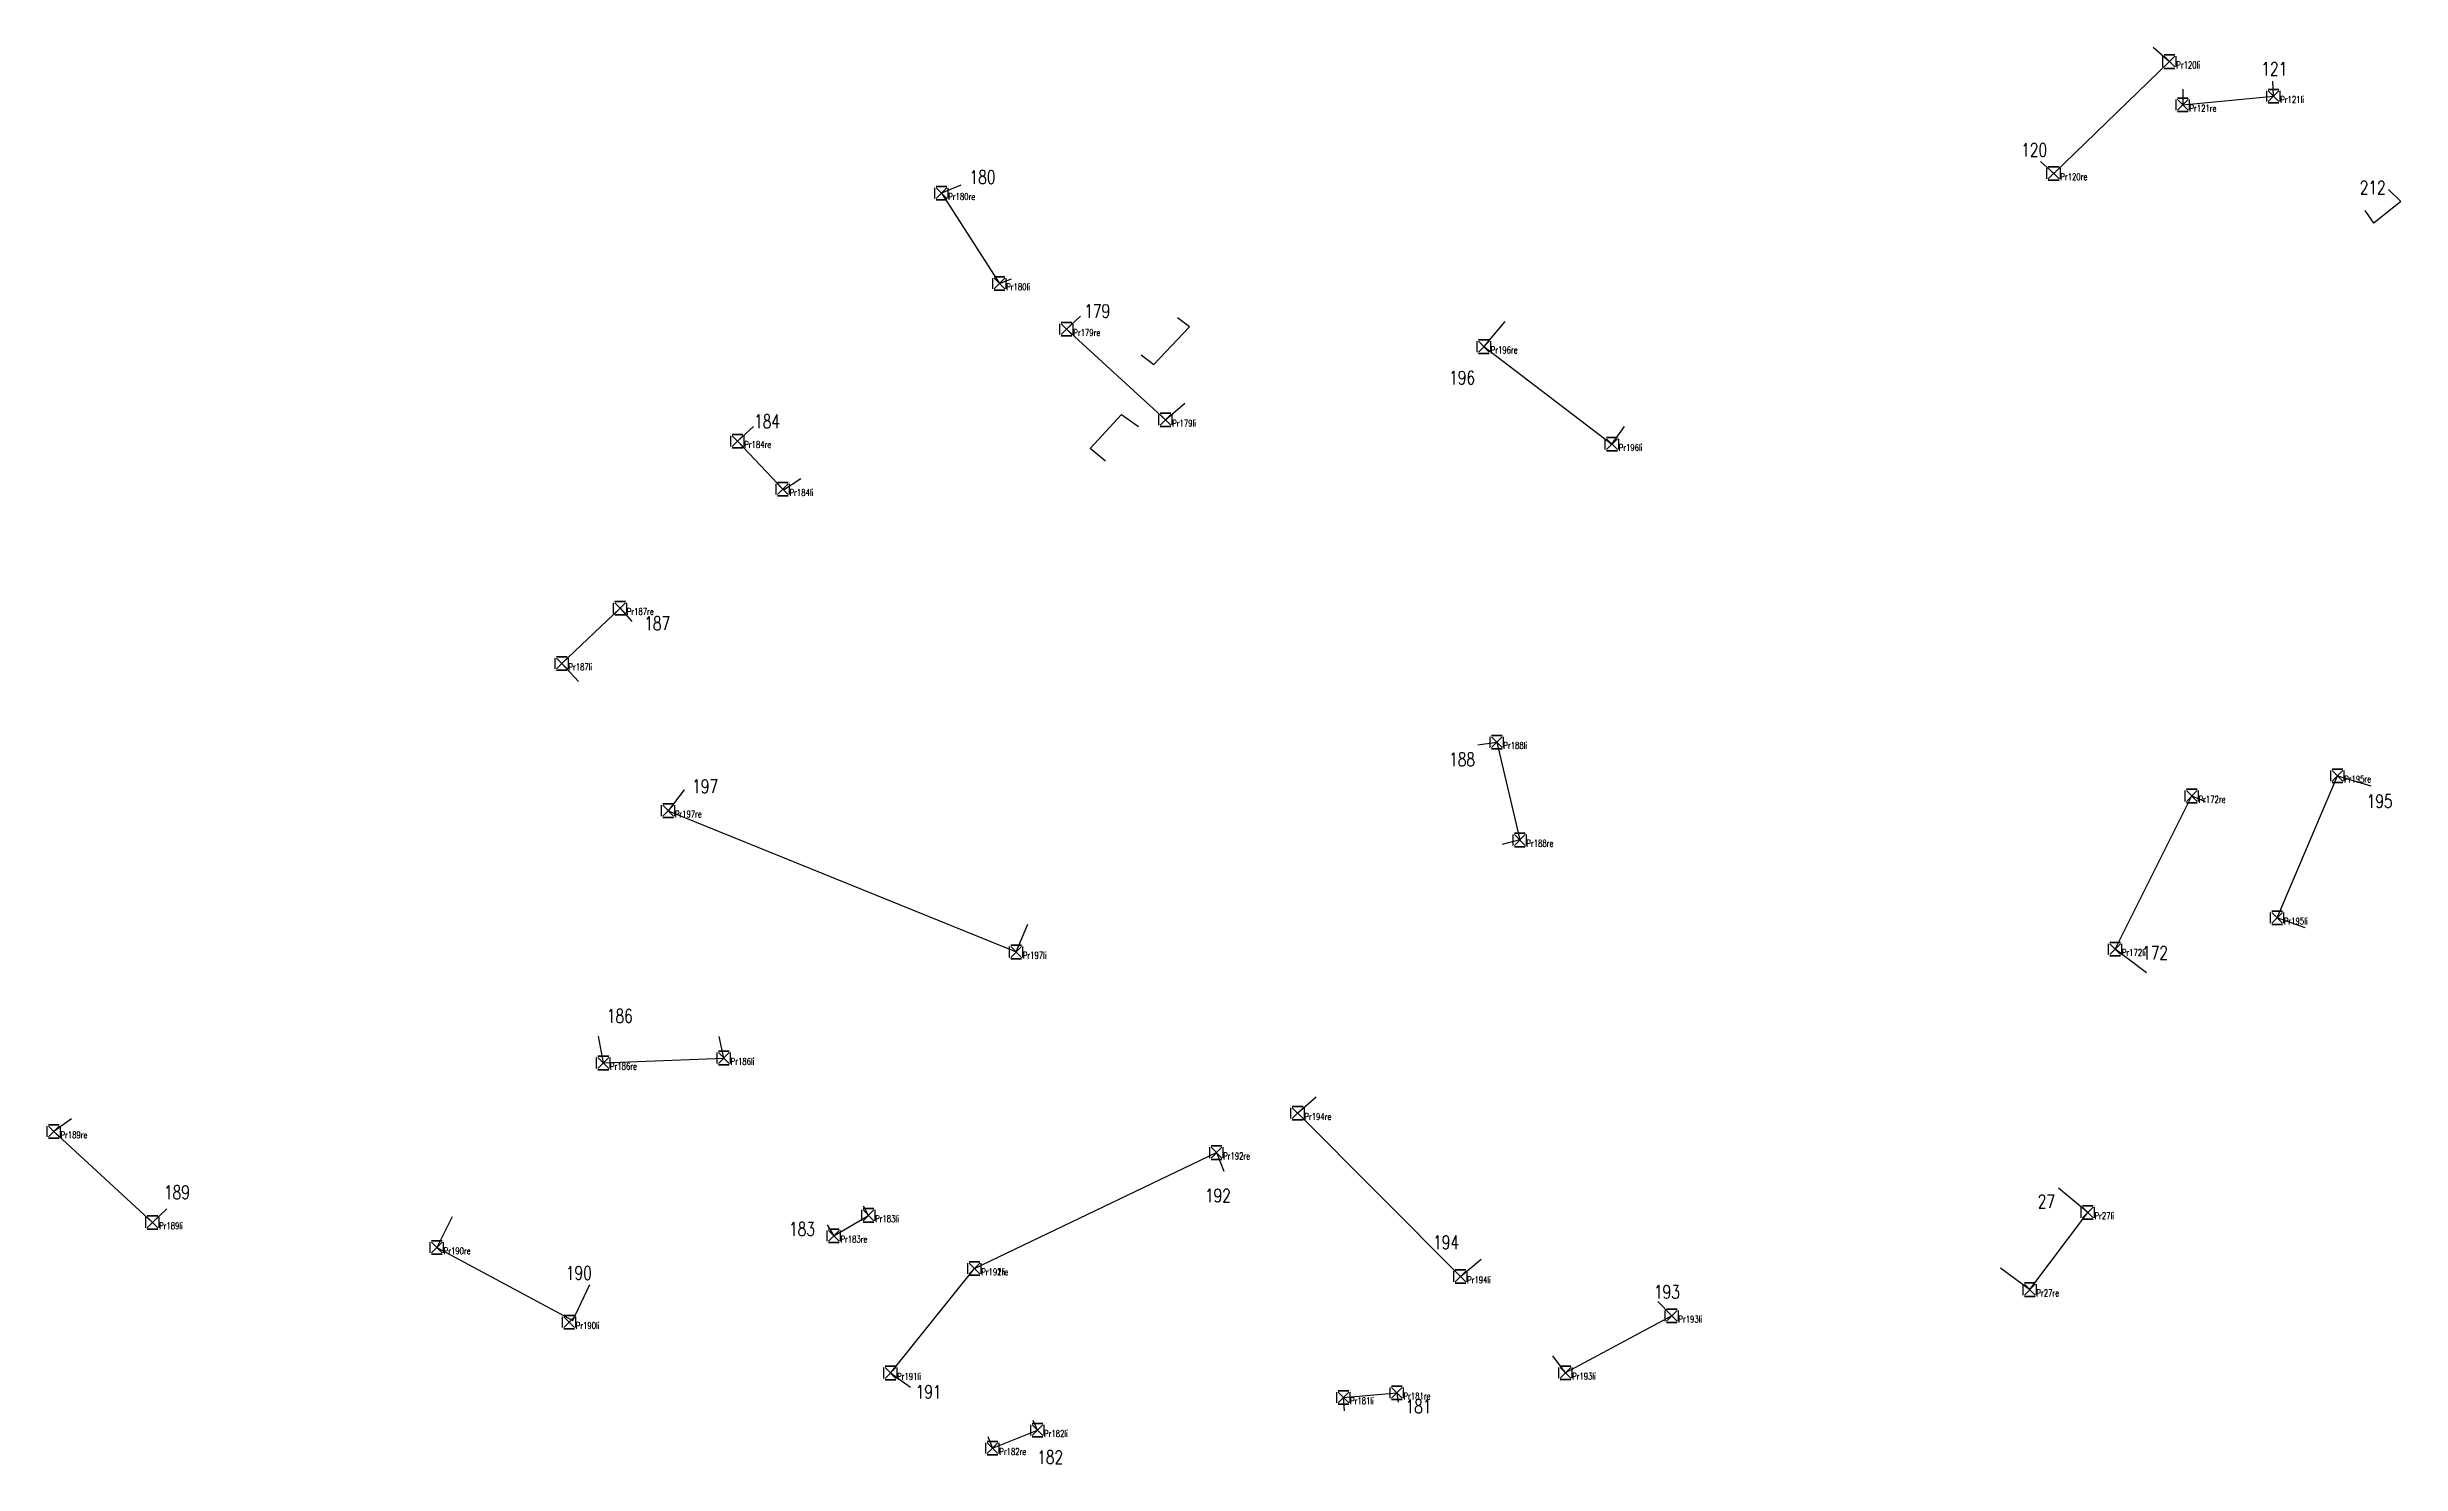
# Model space of a CAD drawing. Header units: metres. Extents: x 4462695 to 4462796, y 5794005 to 5794153.
# Drawn here: x 4462713.07 to 4462748.17, y 5794096.16 to 5794117.28 of the extents above; entities that cross this region are included whole.
import ezdxf

# ---------------------------------------------------------------- set-up
doc = ezdxf.new("R2010")
doc.units = ezdxf.units.M
doc.layers.add('Profile', color=5, linetype='Continuous')
doc.layers.add('Profile Passpunkte', color=5, linetype='Continuous')
doc.styles.add('ROMANS', font='ROMANS.shx', dxfattribs={"width": 0.75})

# ---------------------------------------------------------------- blocks, each defined once
blk = doc.blocks.new('CONTROL')
for p, q in [((-0.1, 0.1, 0.1), (-0.1, 0.1, -0.1)), ((-0.1, -0.08, -0.1), (-0.1, 0.08, -0.1)), ((-0.1, -0.08, 0.1), (-0.1, 0.08, 0.1)), ((0.08, 0.1, 0.1), (-0.08, 0.1, 0.1)), ((-0.08, 0.1, -0.1), (0.08, 0.1, -0.1)), ((0.08, -0.08, 0.08), (-0.08, 0.08, -0.08)), ((-0.08, -0.08, -0.08), (0.08, 0.08, 0.08)), ((-0.08, 0.08, 0.08), (0.08, -0.08, -0.08)), ((0.08, 0.08, -0.08), (-0.08, -0.08, 0.08)), ((0.1, 0.1, -0.1), (0.1, 0.1, 0.1)), ((0.1, -0.08, -0.1), (0.1, 0.08, -0.1)), ((0.1, -0.08, 0.1), (0.1, 0.08, 0.1)), ((-0.1, -0.1, 0.1), (-0.1, -0.1, -0.1)), ((0.08, -0.1, 0.1), (-0.08, -0.1, 0.1)), ((-0.08, -0.1, -0.1), (0.08, -0.1, -0.1)), ((0.1, -0.1, -0.1), (0.1, -0.1, 0.1))]:
    blk.add_line(p, q)
at = {"style": 'ROMANS', "width": 0.75}
blk.add_attdef('NUMMER', (0.1, -0.1), '', height=0.1, dxfattribs=at)

msp = doc.modelspace()

# ---------------------------------------------------------------- linework, layer by layer
at = {"layer": 'Profile'}
for points, elevation in [([(4462744.92, 5794116.659), (4462744.92, 5794116.422), (4462746.274, 5794116.552), (4462746.261, 5794116.779)], 51.712), ([(4462747.987, 5794115.163), (4462748.173, 5794114.984), (4462747.769, 5794114.661), (4462747.639, 5794114.85)], -0.008), ([(4462729.387, 5794112.696), (4462729.577, 5794112.551), (4462730.108, 5794113.115), (4462729.929, 5794113.249)], -0.008), ([(4462734.81, 5794113.192), (4462734.499, 5794112.818), (4462736.408, 5794111.363), (4462736.596, 5794111.625)], -0.008), ([(4462723.605, 5794111.627), (4462723.368, 5794111.409), (4462724.055, 5794110.682), (4462724.312, 5794110.851)], -0.008), ([(4462728.853, 5794111.111), (4462728.625, 5794111.297), (4462729.094, 5794111.808), (4462729.345, 5794111.625)], -0.008), ([(4462746.744, 5794104.15), (4462746.328, 5794104.303), (4462747.227, 5794106.42), (4462747.723, 5794106.267)], -0.008), ([(4462731.998, 5794101.626), (4462731.721, 5794101.387), (4462734.148, 5794098.953), (4462734.456, 5794099.21)], -0.008), ([(4462724.702, 5794099.723), (4462724.803, 5794099.56), (4462725.32, 5794099.865), (4462725.246, 5794100)], -0.008), ([(4462719.114, 5794099.843), (4462718.885, 5794099.386), (4462720.91, 5794098.295), (4462721.167, 5794098.836)], -0.008), ([(4462732.417, 5794096.951), (4462732.403, 5794097.15), (4462733.2, 5794097.22), (4462733.22, 5794097.08)], -0.008), ([(4462727.098, 5794096.565), (4462727.171, 5794096.392), (4462727.839, 5794096.661), (4462727.777, 5794096.804)], -0.008)]:
    msp.add_lwpolyline(points, dxfattribs=dict(at, elevation=elevation))
for points in [[(4462744.48, 5794117.285, -0.008), (4462744.724, 5794117.068, -0.008), (4462742.995, 5794115.401, -0.008), (4462742.799, 5794115.579, -0.008)], [(4462726.698, 5794115.228, -0.008), (4462726.41, 5794115.105, 51.882), (4462727.275, 5794113.76, 51.882), (4462727.453, 5794113.831, 52.724)], [(4462728.483, 5794113.272, -0.008), (4462728.275, 5794113.078, 51.852), (4462729.75, 5794111.726, 51.852), (4462730.037, 5794111.974, -0.008)], [(4462720.994, 5794107.826, -0.008), (4462720.746, 5794108.092, 51.832), (4462721.616, 5794108.919, 51.832), (4462721.792, 5794108.718, -0.008)], [(4462734.407, 5794106.881, -0.008), (4462734.689, 5794106.922, 51.682), (4462735.032, 5794105.462, 51.682), (4462734.772, 5794105.397, -0.008)], [(4462722.57, 5794106.211, -0.008), (4462722.333, 5794105.899, 51.742), (4462727.522, 5794103.792, 51.712), (4462727.697, 5794104.205, -0.008)], [(4462744.38, 5794103.481, -0.008), (4462743.913, 5794103.835, 51.592), (4462745.056, 5794106.118, 51.592), (4462745.254, 5794106.035, -0.008)], [(4462721.29, 5794102.537, -0.008), (4462721.366, 5794102.137, 51.782), (4462723.165, 5794102.211, 51.782), (4462723.094, 5794102.53, -0.008)], [(4462713.437, 5794101.302, 52.724), (4462713.171, 5794101.114, 51.612), (4462714.642, 5794099.759, 51.612), (4462714.855, 5794099.963, -0.008)], [(4462725.945, 5794097.299, -0.008), (4462725.648, 5794097.514, 51.632), (4462726.902, 5794099.071, 51.632), (4462730.51, 5794100.8, 51.632), (4462730.621, 5794100.523, -0.008)], [(4462742.204, 5794099.08, 51.578), (4462742.638, 5794098.757, 51.577), (4462743.505, 5794099.908, 51.546), (4462743.067, 5794100.27, 51.565)], [(4462737.09, 5794098.581, -0.008), (4462737.299, 5794098.368, 51.612), (4462735.714, 5794097.516, 51.612), (4462735.526, 5794097.771, -0.008)]]:
    msp.add_polyline3d(points, dxfattribs=at)

# ---------------------------------------------------------------- block references
at = {"layer": 'Profile Passpunkte', "color": 1}
for p, values in [((4462744.724, 5794117.068, -0.008), {'NUMMER': 'Pr120li'}), ((4462744.92, 5794116.422, 51.712), {'NUMMER': 'Pr121re'}), ((4462746.274, 5794116.552, 51.712), {'NUMMER': 'Pr121li'}), ((4462742.995, 5794115.401, -0.008), {'NUMMER': 'Pr120re'}), ((4462726.41, 5794115.105, 51.882), {'NUMMER': 'Pr180re'}), ((4462727.275, 5794113.76, 51.882), {'NUMMER': 'Pr180li'}), ((4462728.275, 5794113.078, 51.852), {'NUMMER': 'Pr179re'}), ((4462734.499, 5794112.818, 51.822), {'NUMMER': 'Pr196re'}), ((4462723.368, 5794111.409, 51.832), {'NUMMER': 'Pr184re'}), ((4462729.75, 5794111.726, 51.852), {'NUMMER': 'Pr179li'}), ((4462736.408, 5794111.363, 51.822), {'NUMMER': 'Pr196li'}), ((4462724.044, 5794110.693, 51.832), {'NUMMER': 'Pr184li'}), ((4462721.616, 5794108.919, 51.832), {'NUMMER': 'Pr187re'}), ((4462720.746, 5794108.092, 51.832), {'NUMMER': 'Pr187li'}), ((4462734.689, 5794106.922, 51.682), {'NUMMER': 'Pr188li'}), ((4462747.227, 5794106.42, 51.582), {'NUMMER': 'Pr195re'}), ((4462722.333, 5794105.899, 51.742), {'NUMMER': 'Pr197re'}), ((4462745.056, 5794106.118, 51.592), {'NUMMER': 'Pr172re'}), ((4462735.032, 5794105.462, 51.682), {'NUMMER': 'Pr188re'}), ((4462746.328, 5794104.303, 51.582), {'NUMMER': 'Pr195li'}), ((4462727.522, 5794103.792, 51.712), {'NUMMER': 'Pr197li'}), ((4462743.913, 5794103.835, 51.592), {'NUMMER': 'Pr172li'}), ((4462721.366, 5794102.137, 51.782), {'NUMMER': 'Pr186re'}), ((4462723.165, 5794102.211, 51.782), {'NUMMER': 'Pr186li'}), ((4462731.721, 5794101.387, 51.632), {'NUMMER': 'Pr194re'}), ((4462713.171, 5794101.114, 51.612), {'NUMMER': 'Pr189re'}), ((4462730.51, 5794100.8, 51.632), {'NUMMER': 'Pr192re'}), ((4462725.32, 5794099.865, 51.602), {'NUMMER': 'Pr183li'}), ((4462743.505, 5794099.908, 51.546), {'NUMMER': 'Pr27li'}), ((4462714.642, 5794099.759, 51.612), {'NUMMER': 'Pr189li'}), ((4462724.803, 5794099.56, 51.602), {'NUMMER': 'Pr183re'}), ((4462718.885, 5794099.386, 51.672), {'NUMMER': 'Pr190re'}), ((4462726.902, 5794099.071, 51.632), {'NUMMER': 'Pr192li'}), ((4462726.902, 5794099.071, 51.632), {'NUMMER': 'Pr191re'}), ((4462734.148, 5794098.953, 51.632), {'NUMMER': 'Pr194li'}), ((4462742.638, 5794098.757, 51.577), {'NUMMER': 'Pr27re'}), ((4462720.855, 5794098.272, 51.672), {'NUMMER': 'Pr190li'}), ((4462737.299, 5794098.368, 51.612), {'NUMMER': 'Pr193li'}), ((4462725.648, 5794097.514, 51.632), {'NUMMER': 'Pr191li'}), ((4462735.714, 5794097.516, 51.612), {'NUMMER': 'Pr193li'}), ((4462732.403, 5794097.15, 51.602), {'NUMMER': 'Pr181li'}), ((4462733.2, 5794097.22, 51.602), {'NUMMER': 'Pr181re'}), ((4462727.839, 5794096.661, 51.602), {'NUMMER': 'Pr182li'}), ((4462727.171, 5794096.392, 51.602), {'NUMMER': 'Pr182re'})]:
    msp.add_blockref('CONTROL', p, dxfattribs=at).add_auto_attribs(values)

# ---------------------------------------------------------------- texts
at = {"layer": 'Profile', "style": 'ROMANS', "width": 0.75}
for s, p in [('121', (4462746.092, 5794116.861, -0.008)), ('120', (4462742.511, 5794115.651, -0.008)), ('180', (4462726.828, 5794115.247, -0.008)), ('212', (4462747.56, 5794115.09, -0.008)), ('179', (4462728.539, 5794113.249, -0.008)), ('196', (4462733.98, 5794112.255, -0.008)), ('184', (4462723.615, 5794111.604, -0.008)), ('187', (4462721.977, 5794108.593, -0.008)), ('188', (4462733.98, 5794106.564, -0.008)), ('197', (4462722.691, 5794106.162, -0.008)), ('195', (4462747.663, 5794105.94, -0.008)), ('172', (4462744.314, 5794103.68, -0.008)), ('186', (4462721.419, 5794102.738, -0.008)), ('189', (4462714.814, 5794100.108, -0.008)), ('192', (4462730.338, 5794100.06, -0.008)), ('27', (4462742.757, 5794099.973, -0.008)), ('183', (4462724.136, 5794099.561, -0.008)), ('194', (4462733.741, 5794099.363, -0.008)), ('190', (4462720.808, 5794098.905, -0.008)), ('193', (4462737.034, 5794098.623, -0.008)), ('191', (4462726.024, 5794097.134, -0.008)), ('181', (4462733.33, 5794096.917, -0.008)), ('182', (4462727.837, 5794096.159, -0.008))]:
    msp.add_text(s, height=0.2, dxfattribs=at).set_placement(p)

doc.saveas('drawing.dxf')
